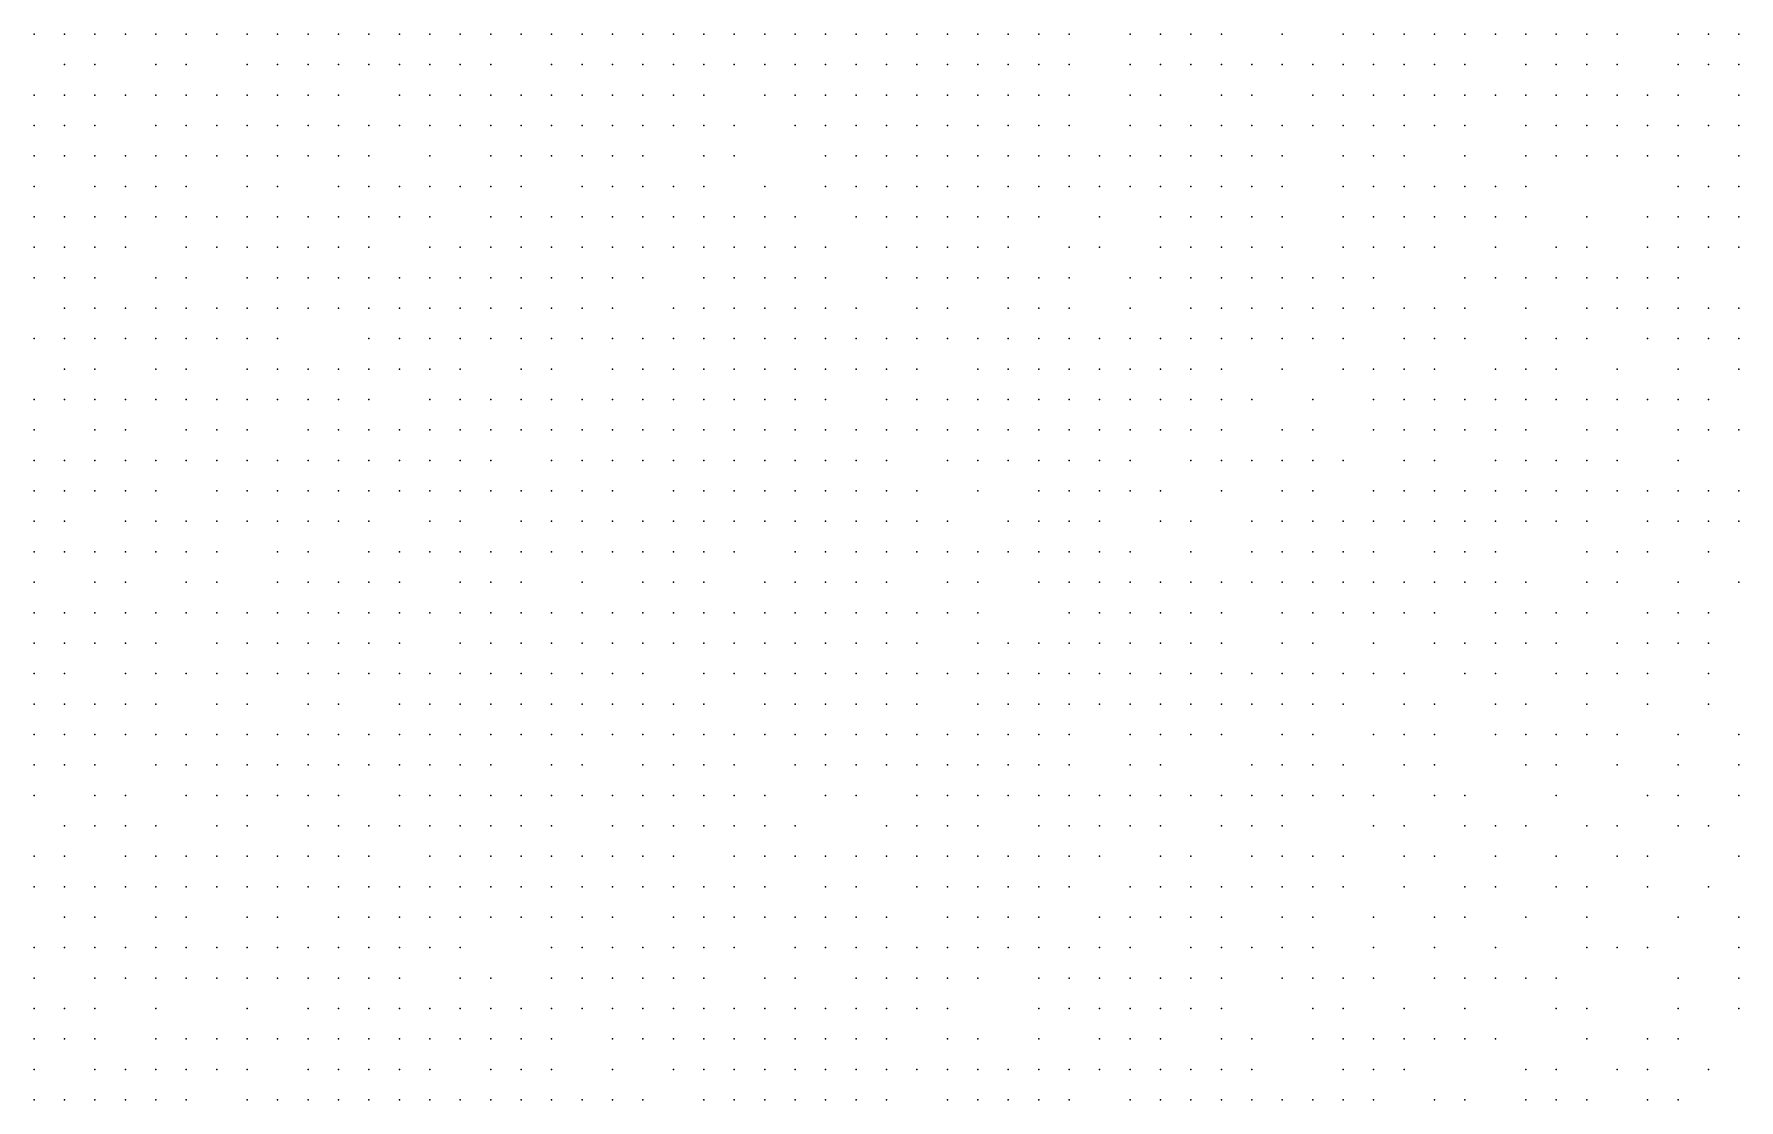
# Model space of a CAD drawing. Extents: x 429 to 793, y 817 to 1241.
# Drawn here: x 528.65 to 569.53, y 975.75 to 1001.3 of the extents above; entities that cross this region are included whole.
import ezdxf

# ---------------------------------------------------------------- set-up
doc = ezdxf.new("R2010")
doc.units = 0

msp = doc.modelspace()

# ---------------------------------------------------------------- linework, layer by layer
for p in [(528.65, 1001.3, 211.56), (529.38, 1001.3, 212.068), (530.11, 1001.3, 212.215), (530.84, 1001.3, 212.576), (531.57, 1001.3, 212.87), (532.3, 1001.3, 213.177), (533.03, 1001.3, 213.485), (533.76, 1001.3, 213.89), (534.49, 1001.3, 214.15), (535.22, 1001.3, 214.415), (535.95, 1001.3, 214.708), (536.68, 1001.3, 214.991), (537.41, 1001.3, 215.273), (538.14, 1001.3, 215.531), (538.87, 1001.3, 215.788), (539.6, 1001.3, 216.113), (540.33, 1001.3, 216.293), (541.06, 1001.3, 216.556), (541.79, 1001.3, 216.785), (542.52, 1001.3, 217.04), (543.25, 1001.3, 217.28), (543.98, 1001.3, 217.495), (544.71, 1001.3, 217.618), (545.44, 1001.3, 217.805), (546.17, 1001.3, 217.993), (546.9, 1001.3, 218.147), (547.63, 1001.3, 218.364), (548.36, 1001.3, 218.548), (549.09, 1001.3, 218.732), (549.82, 1001.3, 218.95), (550.55, 1001.3, 219.12), (551.28, 1001.3, 219.29), (552.01, 1001.3, 219.478), (552.74, 1001.3, 219.63), (553.47, 1001.3, 219.773), (554.93, 1001.3, 219.915), (555.66, 1001.3, 220.094), (556.39, 1001.3, 220.2), (557.12, 1001.3, 220.322), (558.58, 1001.3, 220.601), (560.04, 1001.3, 220.723), (560.77, 1001.3, 220.823), (561.5, 1001.3, 220.923), (562.23, 1001.3, 220.97), (562.96, 1001.3, 221.14), (563.69, 1001.3, 221.176), (564.42, 1001.3, 221.262), (565.15, 1001.3, 221.262), (565.88, 1001.3, 221.304), (566.61, 1001.3, 221.347), (568.07, 1001.3, 221.367), (568.8, 1001.3, 221.412), (569.53, 1001.3, 221.496), (529.38, 1000.57, 211.988), (530.11, 1000.57, 212.282), (531.57, 1000.57, 212.79), (532.3, 1000.57, 213.157), (533.76, 1000.57, 213.793), (534.49, 1000.57, 214.1), (535.22, 1000.57, 214.383), (535.95, 1000.57, 214.665), (536.68, 1000.57, 214.98), (537.41, 1000.57, 215.23), (538.14, 1000.57, 215.488), (538.87, 1000.57, 215.745), (539.6, 1000.57, 216.08), (541.06, 1000.57, 216.522), (541.79, 1000.57, 216.77), (542.52, 1000.57, 217.01), (543.25, 1000.57, 217.25), (543.98, 1000.57, 217.465), (544.71, 1000.57, 217.68), (545.44, 1000.57, 217.772), (546.17, 1000.57, 217.959), (546.9, 1000.57, 218.113), (547.63, 1000.57, 218.331), (548.36, 1000.57, 218.515), (549.09, 1000.57, 218.723), (549.82, 1000.57, 218.913), (550.55, 1000.57, 219.081), (551.28, 1000.57, 219.174), (552.01, 1000.57, 219.438), (552.74, 1000.57, 219.59), (553.47, 1000.57, 219.723), (554.93, 1000.57, 219.895), (555.66, 1000.57, 220.027), (556.39, 1000.57, 220.153), (557.12, 1000.57, 220.262), (557.85, 1000.57, 220.445), (558.58, 1000.57, 220.568), (559.31, 1000.57, 220.568), (560.04, 1000.57, 220.69), (560.77, 1000.57, 220.79), (561.5, 1000.57, 220.89), (562.23, 1000.57, 220.99), (562.96, 1000.57, 221.09), (564.42, 1000.57, 221.135), (565.15, 1000.57, 221.175), (565.88, 1000.57, 221.217), (566.61, 1000.57, 221.26), (568.07, 1000.57, 221.28), (568.8, 1000.57, 221.3), (569.53, 1000.57, 221.376), (528.65, 999.84, 211.38), (529.38, 999.84, 211.715), (530.11, 999.84, 212.202), (530.84, 999.84, 212.496), (531.57, 999.84, 212.71), (532.3, 999.84, 213.077), (533.03, 999.84, 213.365), (533.76, 999.84, 213.717), (534.49, 999.84, 214.037), (535.22, 999.84, 214.48), (535.95, 999.84, 214.73), (537.41, 999.84, 215.17), (538.14, 999.84, 215.473), (538.87, 999.84, 215.715), (539.6, 999.84, 215.957), (540.33, 999.84, 216.26), (541.06, 999.84, 216.5), (541.79, 999.84, 216.74), (542.52, 999.84, 217.009), (543.25, 999.84, 217.22), (543.98, 999.84, 217.435), (544.71, 999.84, 217.65), (546.17, 999.84, 217.926), (546.9, 999.84, 218.08), (547.63, 999.84, 218.298), (548.36, 999.84, 218.497), (549.09, 999.84, 218.687), (549.82, 999.84, 218.877), (550.55, 999.84, 219.044), (551.28, 999.84, 219.212), (552.01, 999.84, 219.398), (552.74, 999.84, 219.55), (553.47, 999.84, 219.682), (554.93, 999.84, 219.855), (555.66, 999.84, 219.969), (557.12, 999.84, 220.266), (557.85, 999.84, 220.324), (559.31, 999.84, 220.508), (560.04, 999.84, 220.63), (560.77, 999.84, 220.686), (561.5, 999.84, 220.802), (562.23, 999.84, 220.924), (562.96, 999.84, 221.007), (563.69, 999.84, 221.056), (564.42, 999.84, 221.027), (565.15, 999.84, 221.101), (565.88, 999.84, 221.181), (566.61, 999.84, 221.147), (567.34, 999.84, 221.231), (568.07, 999.84, 221.201), (569.53, 999.84, 221.202), (528.65, 999.11, 211.29), (529.38, 999.11, 211.625), (530.11, 999.11, 211.96), (531.57, 999.11, 212.63), (532.3, 999.11, 212.997), (533.03, 999.11, 213.333), (533.76, 999.11, 213.653), (534.49, 999.11, 213.973), (535.22, 999.11, 214.258), (535.95, 999.11, 214.67), (536.68, 999.11, 214.92), (537.41, 999.11, 215.11), (538.14, 999.11, 215.413), (538.87, 999.11, 215.655), (539.6, 999.11, 215.945), (540.33, 999.11, 216.21), (541.06, 999.11, 216.453), (541.79, 999.11, 216.588), (542.52, 999.11, 216.963), (543.25, 999.11, 217.173), (543.98, 999.11, 217.377), (544.71, 999.11, 217.627), (545.44, 999.11, 217.83), (546.9, 999.11, 218.202), (547.63, 999.11, 218.374), (548.36, 999.11, 218.46), (549.09, 999.11, 218.668), (549.82, 999.11, 218.84), (550.55, 999.11, 219.008), (551.28, 999.11, 219.175), (552.01, 999.11, 219.342), (552.74, 999.11, 219.51), (553.47, 999.11, 219.647), (554.93, 999.11, 219.785), (555.66, 999.11, 219.923), (556.39, 999.11, 220.107), (557.12, 999.11, 220.219), (557.85, 999.11, 220.332), (558.58, 999.11, 220.386), (559.31, 999.11, 220.448), (560.04, 999.11, 220.57), (560.77, 999.11, 220.626), (561.5, 999.11, 220.758), (562.23, 999.11, 220.841), (562.96, 999.11, 220.923), (564.42, 999.11, 220.943), (565.15, 999.11, 220.963), (565.88, 999.11, 220.988), (566.61, 999.11, 221.067), (567.34, 999.11, 221.033), (568.07, 999.11, 221.117), (568.8, 999.11, 221.088), (569.53, 999.11, 221.172), (528.65, 998.38, 211.187), (529.38, 998.38, 211.496), (530.11, 998.38, 211.908), (530.84, 998.38, 212.217), (531.57, 998.38, 212.832), (532.3, 998.38, 213.124), (533.03, 998.38, 213.326), (533.76, 998.38, 213.618), (534.49, 998.38, 213.91), (535.22, 998.38, 214.195), (535.95, 998.38, 214.48), (536.68, 998.38, 214.86), (538.14, 998.38, 215.353), (539.6, 998.38, 215.895), (540.33, 998.38, 216.16), (541.06, 998.38, 216.402), (541.79, 998.38, 216.645), (542.52, 998.38, 216.916), (543.25, 998.38, 217.127), (544.71, 998.38, 217.58), (545.44, 998.38, 217.767), (547.63, 998.38, 218.324), (548.36, 998.38, 218.496), (549.09, 998.38, 218.618), (549.82, 998.38, 218.79), (550.55, 998.38, 218.904), (551.28, 998.38, 219.182), (552.01, 998.38, 219.292), (552.74, 998.38, 219.457), (553.47, 998.38, 219.584), (554.2, 998.38, 219.717), (554.93, 998.38, 219.787), (555.66, 998.38, 219.923), (556.39, 998.38, 220.06), (557.12, 998.38, 220.173), (557.85, 998.38, 220.285), (558.58, 998.38, 220.397), (560.04, 998.38, 220.51), (560.77, 998.38, 220.592), (561.5, 998.38, 220.675), (562.96, 998.38, 220.84), (564.42, 998.38, 220.86), (565.15, 998.38, 220.88), (565.88, 998.38, 220.9), (566.61, 998.38, 220.954), (567.34, 998.38, 220.92), (568.07, 998.38, 221.004), (569.53, 998.38, 221.068), (528.65, 997.65, 211.083), (530.11, 997.65, 211.805), (530.84, 997.65, 212.097), (531.57, 997.65, 212.437), (532.3, 997.65, 213.034), (533.76, 997.65, 213.528), (534.49, 997.65, 213.82), (535.95, 997.65, 214.435), (536.68, 997.65, 214.698), (537.41, 997.65, 214.977), (538.14, 997.65, 215.46), (538.87, 997.65, 215.63), (539.6, 997.65, 215.87), (540.33, 997.65, 216.11), (541.79, 997.65, 216.595), (542.52, 997.65, 216.837), (543.25, 997.65, 217.08), (543.98, 997.65, 217.33), (544.71, 997.65, 217.505), (546.17, 997.65, 217.98), (547.63, 997.65, 218.17), (548.36, 997.65, 218.446), (549.09, 997.65, 218.568), (549.82, 997.65, 218.74), (550.55, 997.65, 218.854), (551.28, 997.65, 219.073), (552.01, 997.65, 219.238), (552.74, 997.65, 219.403), (553.47, 997.65, 219.531), (554.2, 997.65, 219.65), (554.93, 997.65, 219.72), (555.66, 997.65, 219.857), (556.39, 997.65, 219.993), (557.12, 997.65, 220.057), (557.85, 997.65, 220.187), (558.58, 997.65, 220.329), (560.04, 997.65, 220.437), (560.77, 997.65, 220.516), (561.5, 997.65, 220.522), (562.23, 997.65, 220.734), (562.96, 997.65, 220.74), (563.69, 997.65, 220.816), (564.42, 997.65, 220.792), (568.07, 997.65, 220.925), (568.8, 997.65, 220.93), (569.53, 997.65, 220.935), (528.65, 996.92, 210.98), (529.38, 996.92, 211.32), (530.11, 996.92, 211.66), (530.84, 996.92, 212), (531.57, 996.92, 212.34), (532.3, 996.92, 212.762), (533.03, 996.92, 213.236), (533.76, 996.92, 213.438), (534.49, 996.92, 213.73), (535.22, 996.92, 213.992), (535.95, 996.92, 214.345), (536.68, 996.92, 214.606), (537.41, 996.92, 214.903), (538.14, 996.92, 215.39), (539.6, 996.92, 215.8), (540.33, 996.92, 216.04), (541.06, 996.92, 216.265), (541.79, 996.92, 216.56), (542.52, 996.92, 216.785), (543.25, 996.92, 217.01), (543.98, 996.92, 217.227), (544.71, 996.92, 217.407), (545.44, 996.92, 217.717), (546.17, 996.92, 217.93), (546.9, 996.92, 218.12), (548.36, 996.92, 218.31), (549.09, 996.92, 218.5), (549.82, 996.92, 218.69), (550.55, 996.92, 218.939), (551.28, 996.92, 219.02), (552.01, 996.92, 219.185), (552.74, 996.92, 219.35), (554.2, 996.92, 219.658), (555.66, 996.92, 219.79), (556.39, 996.92, 219.927), (557.12, 996.92, 219.99), (557.85, 996.92, 220.148), (558.58, 996.92, 220.256), (560.04, 996.92, 220.363), (560.77, 996.92, 220.426), (561.5, 996.92, 220.488), (562.23, 996.92, 220.634), (562.96, 996.92, 220.64), (563.69, 996.92, 220.716), (564.42, 996.92, 220.692), (565.88, 996.92, 220.795), (567.34, 996.92, 220.8), (568.07, 996.92, 220.798), (568.8, 996.92, 220.772), (569.53, 996.92, 220.828), (528.65, 996.19, 210.863), (529.38, 996.19, 211.235), (530.11, 996.19, 211.603), (530.84, 996.19, 211.972), (532.3, 996.19, 212.665), (533.03, 996.19, 212.99), (533.76, 996.19, 213.315), (534.49, 996.19, 213.64), (535.22, 996.19, 214.097), (535.95, 996.19, 214.235), (536.68, 996.19, 214.533), (538.14, 996.19, 215.171), (538.87, 996.19, 215.56), (539.6, 996.19, 215.73), (540.33, 996.19, 215.97), (541.06, 996.19, 216.195), (541.79, 996.19, 216.49), (542.52, 996.19, 216.697), (543.25, 996.19, 216.94), (543.98, 996.19, 217.158), (544.71, 996.19, 217.344), (545.44, 996.19, 217.476), (546.17, 996.19, 217.867), (546.9, 996.19, 218.041), (547.63, 996.19, 218.215), (549.09, 996.19, 218.452), (549.82, 996.19, 218.627), (550.55, 996.19, 218.784), (551.28, 996.19, 219.027), (552.01, 996.19, 219.189), (553.47, 996.19, 219.478), (554.2, 996.19, 219.605), (555.66, 996.19, 219.733), (556.39, 996.19, 219.86), (557.12, 996.19, 219.967), (557.85, 996.19, 220.075), (558.58, 996.19, 220.182), (560.04, 996.19, 220.29), (560.77, 996.19, 220.352), (561.5, 996.19, 220.415), (562.23, 996.19, 220.534), (563.69, 996.19, 220.616), (565.15, 996.19, 220.67), (565.88, 996.19, 220.675), (567.34, 996.19, 220.68), (568.07, 996.19, 220.677), (568.8, 996.19, 220.675), (569.53, 996.19, 220.698), (528.65, 995.46, 211.089), (529.38, 995.46, 211.49), (530.11, 995.46, 211.858), (531.57, 995.46, 212.523), (532.3, 995.46, 212.82), (533.76, 995.46, 213.537), (534.49, 995.46, 213.82), (535.22, 995.46, 214), (535.95, 995.46, 214.277), (536.68, 995.46, 214.553), (537.41, 995.46, 214.83), (538.14, 995.46, 215.098), (538.87, 995.46, 215.365), (539.6, 995.46, 215.632), (540.33, 995.46, 215.9), (541.06, 995.46, 216.271), (541.79, 995.46, 216.385), (542.52, 995.46, 216.628), (543.25, 995.46, 216.87), (544.71, 995.46, 217.375), (545.44, 995.46, 217.608), (546.17, 995.46, 217.803), (546.9, 995.46, 217.978), (547.63, 995.46, 218.183), (549.09, 995.46, 218.373), (549.82, 995.46, 218.563), (550.55, 995.46, 218.866), (551.28, 995.46, 218.954), (552.01, 995.46, 219.115), (552.74, 995.46, 219.277), (553.47, 995.46, 219.349), (554.93, 995.46, 219.568), (555.66, 995.46, 219.658), (556.39, 995.46, 219.78), (557.12, 995.46, 219.888), (557.85, 995.46, 219.916), (558.58, 995.46, 220.041), (559.31, 995.46, 220.165), (560.04, 995.46, 220.193), (560.77, 995.46, 220.313), (562.96, 995.46, 220.54), (563.69, 995.46, 220.474), (564.42, 995.46, 220.545), (565.15, 995.46, 220.55), (565.88, 995.46, 220.555), (566.61, 995.46, 220.509), (567.34, 995.46, 220.56), (568.07, 995.46, 220.557), (529.38, 994.73, 211.315), (530.11, 994.73, 211.745), (530.84, 994.73, 212.113), (531.57, 994.73, 212.41), (532.3, 994.73, 212.768), (533.03, 994.73, 213.101), (533.76, 994.73, 213.433), (534.49, 994.73, 213.736), (535.22, 994.73, 214.038), (535.95, 994.73, 214.18), (536.68, 994.73, 214.457), (537.41, 994.73, 214.733), (538.14, 994.73, 214.977), (538.87, 994.73, 215.22), (539.6, 994.73, 215.56), (540.33, 994.73, 215.817), (541.06, 994.73, 216.188), (541.79, 994.73, 216.415), (542.52, 994.73, 216.643), (543.98, 994.73, 217.087), (544.71, 994.73, 217.305), (545.44, 994.73, 217.523), (546.17, 994.73, 217.74), (546.9, 994.73, 217.93), (547.63, 994.73, 218.12), (548.36, 994.73, 218.31), (549.82, 994.73, 218.5), (550.55, 994.73, 218.658), (552.01, 994.73, 219.042), (552.74, 994.73, 219.203), (553.47, 994.73, 219.276), (554.93, 994.73, 219.577), (556.39, 994.73, 219.7), (557.12, 994.73, 219.795), (557.85, 994.73, 219.89), (558.58, 994.73, 219.944), (559.31, 994.73, 220.097), (560.04, 994.73, 220.205), (560.77, 994.73, 220.216), (561.5, 994.73, 220.324), (562.23, 994.73, 220.375), (562.96, 994.73, 220.42), (564.42, 994.73, 220.428), (565.88, 994.73, 220.459), (566.61, 994.73, 220.393), (567.34, 994.73, 220.443), (568.07, 994.73, 220.395), (568.8, 994.73, 220.463), (569.53, 994.73, 220.414), (528.65, 994, 210.793), (529.38, 994, 211.243), (530.11, 994, 211.55), (530.84, 994, 212), (531.57, 994, 212.333), (532.3, 994, 212.665), (533.03, 994, 212.997), (533.76, 994, 213.33), (534.49, 994, 213.632), (536.68, 994, 214.36), (537.41, 994, 214.637), (538.14, 994, 214.88), (538.87, 994, 215.178), (539.6, 994, 215.456), (540.33, 994, 215.733), (541.06, 994, 215.976), (541.79, 994, 216.332), (542.52, 994, 216.559), (543.25, 994, 216.787), (543.98, 994, 216.983), (544.71, 994, 217.18), (545.44, 994, 217.46), (546.17, 994, 217.663), (546.9, 994, 217.848), (547.63, 994, 217.944), (548.36, 994, 218.129), (549.09, 994, 218.315), (549.82, 994, 218.593), (550.55, 994, 218.685), (551.28, 994, 218.815), (552.01, 994, 218.973), (552.74, 994, 219.13), (553.47, 994, 219.253), (554.2, 994, 219.375), (554.93, 994, 219.497), (555.66, 994, 219.485), (556.39, 994, 219.62), (557.12, 994, 219.715), (557.85, 994, 219.81), (558.58, 994, 219.972), (559.31, 994, 220), (560.04, 994, 220.108), (561.5, 994, 220.21), (562.23, 994, 220.255), (562.96, 994, 220.3), (564.42, 994, 220.307), (565.15, 994, 220.342), (565.88, 994, 220.276), (567.34, 994, 220.327), (568.07, 994, 220.278), (568.8, 994, 220.346), (569.53, 994, 220.315), (529.38, 993.27, 211.1), (530.11, 993.27, 211.518), (531.57, 993.27, 212.208), (532.3, 993.27, 212.384), (533.76, 993.27, 213.207), (534.49, 993.27, 213.523), (535.22, 993.27, 213.715), (535.95, 993.27, 214.238), (536.68, 993.27, 214.54), (537.41, 993.27, 214.7), (538.14, 993.27, 214.963), (538.87, 993.27, 215.095), (540.33, 993.27, 215.65), (541.06, 993.27, 215.892), (542.52, 993.27, 216.476), (543.25, 993.27, 216.703), (543.98, 993.27, 216.9), (544.71, 993.27, 217.142), (545.44, 993.27, 217.364), (546.17, 993.27, 217.587), (546.9, 993.27, 217.772), (547.63, 993.27, 217.957), (548.36, 993.27, 218.046), (549.09, 993.27, 218.231), (549.82, 993.27, 218.509), (551.28, 993.27, 218.778), (552.01, 993.27, 218.888), (552.74, 993.27, 219.04), (553.47, 993.27, 219.16), (554.2, 993.27, 219.214), (554.93, 993.27, 219.349), (555.66, 993.27, 219.527), (556.39, 993.27, 219.659), (557.12, 993.27, 219.697), (558.58, 993.27, 219.808), (560.04, 993.27, 219.964), (560.77, 993.27, 220.048), (561.5, 993.27, 220.09), (562.23, 993.27, 220.135), (563.69, 993.27, 220.138), (564.42, 993.27, 220.188), (565.15, 993.27, 220.195), (566.61, 993.27, 220.21), (568.07, 993.27, 220.205), (569.53, 993.27, 220.195), (528.65, 992.54, 210.65), (529.38, 992.54, 210.905), (530.11, 992.54, 211.388), (530.84, 992.54, 211.74), (531.57, 992.54, 212.078), (532.3, 992.54, 212.415), (533.03, 992.54, 212.891), (533.76, 992.54, 213.083), (534.49, 992.54, 213.399), (535.22, 992.54, 213.592), (535.95, 992.54, 214.116), (536.68, 992.54, 214.423), (538.14, 992.54, 214.86), (538.87, 992.54, 215.123), (539.6, 992.54, 215.387), (540.33, 992.54, 215.547), (541.06, 992.54, 215.867), (541.79, 992.54, 216.083), (542.52, 992.54, 216.378), (543.25, 992.54, 216.62), (543.98, 992.54, 216.842), (544.71, 992.54, 217.065), (545.44, 992.54, 217.287), (546.17, 992.54, 217.51), (546.9, 992.54, 217.695), (547.63, 992.54, 217.88), (549.09, 992.54, 218.148), (549.82, 992.54, 218.426), (550.55, 992.54, 218.602), (551.28, 992.54, 218.645), (552.01, 992.54, 218.798), (552.74, 992.54, 218.95), (553.47, 992.54, 219.07), (554.2, 992.54, 219.19), (554.93, 992.54, 219.256), (555.66, 992.54, 219.433), (556.39, 992.54, 219.565), (557.12, 992.54, 219.604), (557.85, 992.54, 219.736), (559.31, 992.54, 219.893), (560.77, 992.54, 219.928), (561.5, 992.54, 220.012), (562.23, 992.54, 219.976), (562.96, 992.54, 220.06), (563.69, 992.54, 220.018), (564.42, 992.54, 220.096), (565.15, 992.54, 220.054), (565.88, 992.54, 220.081), (566.61, 992.54, 220.083), (567.34, 992.54, 220.134), (568.07, 992.54, 220.083), (568.8, 992.54, 220.102), (528.65, 991.81, 210.445), (530.11, 991.81, 211.258), (530.84, 991.81, 211.61), (532.3, 991.81, 212.285), (533.03, 991.81, 212.768), (533.76, 991.81, 212.96), (535.22, 991.81, 213.692), (535.95, 991.81, 213.999), (536.68, 991.81, 214.307), (537.41, 991.81, 214.594), (538.14, 991.81, 214.882), (538.87, 991.81, 215.02), (539.6, 991.81, 215.283), (540.33, 991.81, 215.443), (541.06, 991.81, 215.763), (541.79, 991.81, 215.98), (542.52, 991.81, 216.276), (543.25, 991.81, 216.523), (543.98, 991.81, 216.86), (544.71, 991.81, 217.077), (545.44, 991.81, 217.293), (546.17, 991.81, 217.413), (546.9, 991.81, 217.619), (547.63, 991.81, 217.729), (548.36, 991.81, 218.065), (549.09, 991.81, 218.25), (549.82, 991.81, 218.31), (550.55, 991.81, 218.473), (551.28, 991.81, 218.555), (552.01, 991.81, 218.708), (552.74, 991.81, 218.86), (553.47, 991.81, 218.98), (554.2, 991.81, 219.1), (554.93, 991.81, 219.22), (555.66, 991.81, 219.34), (556.39, 991.81, 219.472), (557.12, 991.81, 219.425), (558.58, 991.81, 219.702), (559.31, 991.81, 219.787), (560.77, 991.81, 219.822), (561.5, 991.81, 219.892), (562.23, 991.81, 219.856), (562.96, 991.81, 219.94), (563.69, 991.81, 219.898), (564.42, 991.81, 219.976), (565.88, 991.81, 219.954), (566.61, 991.81, 219.957), (568.07, 991.81, 220.058), (568.8, 991.81, 219.982), (569.53, 991.81, 220.026), (528.65, 991.08, 210.253), (529.38, 991.08, 210.69), (530.11, 991.08, 211.078), (530.84, 991.08, 211.467), (531.57, 991.08, 211.768), (532.3, 991.08, 212.213), (533.03, 991.08, 212.515), (533.76, 991.08, 212.82), (534.49, 991.08, 213.126), (535.22, 991.08, 213.575), (535.95, 991.08, 213.891), (536.68, 991.08, 214.19), (537.41, 991.08, 214.478), (538.14, 991.08, 214.765), (538.87, 991.08, 215.053), (539.6, 991.08, 215.34), (541.06, 991.08, 215.66), (541.79, 991.08, 215.932), (542.52, 991.08, 216.179), (543.25, 991.08, 216.427), (543.98, 991.08, 216.649), (544.71, 991.08, 216.98), (545.44, 991.08, 217.197), (546.17, 991.08, 217.317), (546.9, 991.08, 217.523), (547.63, 991.08, 217.632), (548.36, 991.08, 217.967), (549.09, 991.08, 218.147), (550.55, 991.08, 218.37), (551.28, 991.08, 218.533), (552.01, 991.08, 218.593), (552.74, 991.08, 218.757), (553.47, 991.08, 218.915), (554.2, 991.08, 218.969), (554.93, 991.08, 219.114), (556.39, 991.08, 219.332), (557.12, 991.08, 219.451), (557.85, 991.08, 219.51), (558.58, 991.08, 219.595), (559.31, 991.08, 219.68), (560.04, 991.08, 219.715), (561.5, 991.08, 219.75), (562.23, 991.08, 219.785), (563.69, 991.08, 219.823), (564.42, 991.08, 219.801), (565.15, 991.08, 219.825), (565.88, 991.08, 219.827), (566.61, 991.08, 219.83), (568.07, 991.08, 219.83), (528.65, 990.35, 210.1), (529.38, 990.35, 210.613), (530.11, 990.35, 210.935), (530.84, 990.35, 211.323), (531.57, 990.35, 211.625), (533.03, 990.35, 212.34), (533.76, 990.35, 212.68), (534.49, 990.35, 213.133), (535.22, 990.35, 213.292), (535.95, 990.35, 213.757), (536.68, 990.35, 214.057), (537.41, 990.35, 214.233), (538.14, 990.35, 214.543), (538.87, 990.35, 214.922), (539.6, 990.35, 215.217), (540.33, 990.35, 215.47), (541.06, 990.35, 215.713), (541.79, 990.35, 215.835), (542.52, 990.35, 216.087), (543.98, 990.35, 216.552), (544.71, 990.35, 216.775), (545.44, 990.35, 217.1), (546.17, 990.35, 217.22), (546.9, 990.35, 217.426), (547.63, 990.35, 217.683), (548.36, 990.35, 217.863), (549.09, 990.35, 218.043), (549.82, 990.35, 218.196), (551.28, 990.35, 218.43), (552.74, 990.35, 218.653), (553.47, 990.35, 218.811), (554.2, 990.35, 218.888), (554.93, 990.35, 219.024), (555.66, 990.35, 219.227), (557.12, 990.35, 219.324), (558.58, 990.35, 219.435), (559.31, 990.35, 219.553), (560.77, 990.35, 219.635), (561.5, 990.35, 219.612), (562.23, 990.35, 219.658), (562.96, 990.35, 219.69), (563.69, 990.35, 219.752), (564.42, 990.35, 219.684), (565.15, 990.35, 219.733), (565.88, 990.35, 219.781), (566.61, 990.35, 219.713), (567.34, 990.35, 219.783), (568.07, 990.35, 219.737), (568.8, 990.35, 219.83), (569.53, 990.35, 219.83), (528.65, 989.62, 209.96), (529.38, 989.62, 210.46), (530.84, 989.62, 211.18), (531.57, 989.62, 211.52), (532.3, 989.62, 211.86), (533.03, 989.62, 212.2), (533.76, 989.62, 212.54), (534.49, 989.62, 212.992), (535.22, 989.62, 213.305), (535.95, 989.62, 213.624), (536.68, 989.62, 213.923), (538.14, 989.62, 214.503), (538.87, 989.62, 214.798), (540.33, 989.62, 215.472), (541.06, 989.62, 215.6), (541.79, 989.62, 215.843), (542.52, 989.62, 215.973), (543.25, 989.62, 216.217), (543.98, 989.62, 216.411), (544.71, 989.62, 216.718), (545.44, 989.62, 216.913), (546.17, 989.62, 217.103), (546.9, 989.62, 217.4), (547.63, 989.62, 217.58), (548.36, 989.62, 217.76), (549.09, 989.62, 217.94), (549.82, 989.62, 218.092), (550.55, 989.62, 218.245), (552.01, 989.62, 218.49), (552.74, 989.62, 218.55), (553.47, 989.62, 218.708), (554.2, 989.62, 218.775), (555.66, 989.62, 219.113), (556.39, 989.62, 219.188), (557.85, 989.62, 219.316), (558.58, 989.62, 219.308), (559.31, 989.62, 219.427), (560.04, 989.62, 219.404), (560.77, 989.62, 219.508), (561.5, 989.62, 219.495), (562.23, 989.62, 219.527), (562.96, 989.62, 219.56), (563.69, 989.62, 219.573), (564.42, 989.62, 219.585), (565.15, 989.62, 219.616), (565.88, 989.62, 219.665), (567.34, 989.62, 219.667), (568.07, 989.62, 219.62), (568.8, 989.62, 219.69), (569.53, 989.62, 219.719), (528.65, 988.89, 209.79), (529.38, 988.89, 210.4), (530.11, 988.89, 210.65), (530.84, 988.89, 211.01), (531.57, 988.89, 211.363), (532.3, 988.89, 211.873), (533.03, 988.89, 212.207), (534.49, 988.89, 212.852), (535.22, 988.89, 213.165), (536.68, 988.89, 213.79), (537.41, 988.89, 214.1), (538.14, 988.89, 214.38), (538.87, 988.89, 214.675), (539.6, 988.89, 215.093), (540.33, 988.89, 215.348), (541.06, 988.89, 215.603), (541.79, 988.89, 215.73), (542.52, 988.89, 215.86), (543.25, 988.89, 216.103), (543.98, 988.89, 216.298), (544.71, 988.89, 216.605), (545.44, 988.89, 216.767), (546.9, 988.89, 217.278), (547.63, 988.89, 217.553), (548.36, 988.89, 217.623), (549.09, 988.89, 217.817), (549.82, 988.89, 217.889), (550.55, 988.89, 218.085), (551.28, 988.89, 218.158), (552.01, 988.89, 218.275), (552.74, 988.89, 218.43), (553.47, 988.89, 218.705), (554.2, 988.89, 218.721), (554.93, 988.89, 218.887), (556.39, 988.89, 219.075), (557.85, 988.89, 219.15), (558.58, 988.89, 219.225), (559.31, 988.89, 219.3), (560.04, 988.89, 219.333), (560.77, 988.89, 219.365), (562.23, 988.89, 219.397), (562.96, 988.89, 219.43), (563.69, 988.89, 219.442), (565.88, 988.89, 219.548), (566.61, 988.89, 219.597), (567.34, 988.89, 219.55), (568.8, 988.89, 219.608), (528.65, 988.16, 209.62), (530.11, 988.16, 210.48), (530.84, 988.16, 210.84), (532.3, 988.16, 211.72), (533.03, 988.16, 212.053), (534.49, 988.16, 212.575), (535.22, 988.16, 213.106), (535.95, 988.16, 213.326), (536.68, 988.16, 213.643), (537.41, 988.16, 213.938), (538.87, 988.16, 214.675), (539.6, 988.16, 214.97), (540.33, 988.16, 215.225), (541.79, 988.16, 215.735), (543.25, 988.16, 215.99), (543.98, 988.16, 216.21), (544.71, 988.16, 216.43), (546.17, 988.16, 216.987), (546.9, 988.16, 217.162), (547.63, 988.16, 217.43), (548.36, 988.16, 217.5), (549.09, 988.16, 217.693), (550.55, 988.16, 218), (551.28, 988.16, 218.155), (552.74, 988.16, 218.31), (553.47, 988.16, 218.582), (554.2, 988.16, 218.598), (554.93, 988.16, 218.737), (555.66, 988.16, 218.877), (556.39, 988.16, 218.887), (557.12, 988.16, 219.021), (557.85, 988.16, 219.032), (558.58, 988.16, 219.098), (559.31, 988.16, 219.163), (560.04, 988.16, 219.248), (560.77, 988.16, 219.196), (561.5, 988.16, 219.274), (562.23, 988.16, 219.352), (562.96, 988.16, 219.3), (563.69, 988.16, 219.388), (564.42, 988.16, 219.455), (565.88, 988.16, 219.467), (566.61, 988.16, 219.48), (568.07, 988.16, 219.515), (569.53, 988.16, 219.533), (528.65, 987.43, 209.59), (529.38, 987.43, 209.95), (530.11, 987.43, 210.31), (530.84, 987.43, 210.67), (531.57, 987.43, 211.023), (532.3, 987.43, 211.375), (533.03, 987.43, 211.9), (533.76, 987.43, 212.233), (534.49, 987.43, 212.422), (535.22, 987.43, 212.862), (535.95, 987.43, 213.179), (536.68, 987.43, 213.497), (537.41, 987.43, 213.792), (538.14, 987.43, 214.234), (538.87, 987.43, 214.529), (539.6, 987.43, 214.823), (540.33, 987.43, 214.969), (541.06, 987.43, 215.261), (541.79, 987.43, 215.59), (542.52, 987.43, 215.85), (543.25, 987.43, 216.082), (543.98, 987.43, 216.314), (544.71, 987.43, 216.406), (545.44, 987.43, 216.65), (546.17, 987.43, 216.87), (546.9, 987.43, 217.045), (547.63, 987.43, 217.22), (548.36, 987.43, 217.395), (549.09, 987.43, 217.57), (549.82, 987.43, 217.766), (550.55, 987.43, 217.88), (551.28, 987.43, 218.035), (553.47, 987.43, 218.42), (554.2, 987.43, 218.53), (554.93, 987.43, 218.614), (555.66, 987.43, 218.753), (556.39, 987.43, 218.764), (557.12, 987.43, 218.898), (558.58, 987.43, 218.962), (559.31, 987.43, 219.027), (560.04, 987.43, 219.064), (560.77, 987.43, 219.102), (561.5, 987.43, 219.144), (562.23, 987.43, 219.222), (563.69, 987.43, 219.258), (564.42, 987.43, 219.216), (565.15, 987.43, 219.304), (565.88, 987.43, 219.341), (567.34, 987.43, 219.401), (568.07, 987.43, 219.4), (568.8, 987.43, 219.45), (528.65, 986.7, 209.408), (529.38, 986.7, 209.68), (530.11, 986.7, 210.085), (530.84, 986.7, 210.49), (531.57, 986.7, 211.09), (533.03, 986.7, 211.727), (533.76, 986.7, 212.08), (534.49, 986.7, 212.555), (535.22, 986.7, 212.715), (535.95, 986.7, 213.033), (536.68, 986.7, 213.35), (537.41, 986.7, 213.645), (538.87, 986.7, 214.382), (539.6, 986.7, 214.677), (540.33, 986.7, 214.822), (541.06, 986.7, 215.19), (541.79, 986.7, 215.45), (542.52, 986.7, 215.71), (543.25, 986.7, 215.93), (543.98, 986.7, 216.174), (544.71, 986.7, 216.266), (545.44, 986.7, 216.498), (546.17, 986.7, 216.73), (546.9, 986.7, 217.038), (547.63, 986.7, 217.122), (548.36, 986.7, 217.255), (549.09, 986.7, 217.43), (549.82, 986.7, 217.612), (551.28, 986.7, 217.833), (552.01, 986.7, 218.19), (552.74, 986.7, 218.223), (553.47, 986.7, 218.3), (554.2, 986.7, 218.41), (554.93, 986.7, 218.52), (555.66, 986.7, 218.63), (556.39, 986.7, 218.695), (557.12, 986.7, 218.76), (558.58, 986.7, 218.825), (559.31, 986.7, 218.89), (560.77, 986.7, 218.965), (562.23, 986.7, 219.092), (562.96, 986.7, 219.17), (563.69, 986.7, 219.128), (564.42, 986.7, 219.202), (565.15, 986.7, 219.224), (566.61, 986.7, 219.247), (567.34, 986.7, 219.284), (568.07, 986.7, 219.322), (568.8, 986.7, 219.36), (528.65, 985.97, 209.222), (529.38, 985.97, 209.587), (530.84, 985.97, 210.31), (531.57, 985.97, 210.91), (532.3, 985.97, 211.3), (533.03, 985.97, 211.551), (533.76, 985.97, 211.913), (534.49, 985.97, 212.392), (535.22, 985.97, 212.711), (535.95, 985.97, 213.031), (536.68, 985.97, 213.187), (537.41, 985.97, 213.521), (538.14, 985.97, 213.94), (538.87, 985.97, 214.235), (539.6, 985.97, 214.53), (540.33, 985.97, 214.79), (541.06, 985.97, 215.05), (541.79, 985.97, 215.31), (542.52, 985.97, 215.57), (543.25, 985.97, 215.79), (544.71, 985.97, 216.15), (545.44, 985.97, 216.358), (546.17, 985.97, 216.674), (546.9, 985.97, 216.898), (547.63, 985.97, 216.94), (548.36, 985.97, 217.115), (549.09, 985.97, 217.29), (549.82, 985.97, 217.448), (550.55, 985.97, 217.654), (551.28, 985.97, 217.875), (552.01, 985.97, 218.053), (552.74, 985.97, 218.087), (553.47, 985.97, 218.257), (554.2, 985.97, 218.29), (554.93, 985.97, 218.382), (555.66, 985.97, 218.487), (556.39, 985.97, 218.602), (557.12, 985.97, 218.574), (557.85, 985.97, 218.679), (558.58, 985.97, 218.785), (559.31, 985.97, 218.757), (560.04, 985.97, 218.867), (560.77, 985.97, 218.843), (561.5, 985.97, 219.003), (562.96, 985.97, 219.04), (563.69, 985.97, 219.062), (565.15, 985.97, 219.107), (565.88, 985.97, 219.071), (566.61, 985.97, 219.13), (567.34, 985.97, 219.168), (568.8, 985.97, 219.242), (528.65, 985.24, 209.035), (529.38, 985.24, 209.4), (530.11, 985.24, 209.765), (530.84, 985.24, 210.52), (531.57, 985.24, 210.493), (533.03, 985.24, 211.384), (533.76, 985.24, 211.747), (535.22, 985.24, 212.548), (535.95, 985.24, 212.867), (537.41, 985.24, 213.528), (538.14, 985.24, 213.862), (538.87, 985.24, 214.072), (539.6, 985.24, 214.367), (540.33, 985.24, 214.638), (541.06, 985.24, 214.746), (541.79, 985.24, 215.295), (542.52, 985.24, 215.403), (543.25, 985.24, 215.679), (543.98, 985.24, 216.01), (544.71, 985.24, 216.23), (546.17, 985.24, 216.45), (546.9, 985.24, 216.7), (547.63, 985.24, 216.8), (548.36, 985.24, 216.975), (549.09, 985.24, 217.15), (549.82, 985.24, 217.307), (551.28, 985.24, 217.738), (552.01, 985.24, 217.917), (552.74, 985.24, 217.95), (553.47, 985.24, 218.12), (554.2, 985.24, 218.133), (554.93, 985.24, 218.238), (555.66, 985.24, 218.343), (556.39, 985.24, 218.416), (557.12, 985.24, 218.488), (557.85, 985.24, 218.546), (558.58, 985.24, 218.651), (559.31, 985.24, 218.623), (560.04, 985.24, 218.733), (561.5, 985.24, 218.871), (562.23, 985.24, 218.913), (563.69, 985.24, 218.953), (564.42, 985.24, 219.011), (565.88, 985.24, 219.027), (567.34, 985.24, 219.119), (568.8, 985.24, 219.148), (528.65, 984.51, 208.793), (529.38, 984.51, 209.11), (530.11, 984.51, 209.62), (530.84, 984.51, 210.308), (531.57, 984.51, 210.673), (532.3, 984.51, 210.855), (533.03, 984.51, 211.217), (533.76, 984.51, 211.761), (534.49, 984.51, 211.9), (535.22, 984.51, 212.22), (535.95, 984.51, 212.704), (536.68, 984.51, 212.86), (537.41, 984.51, 213.194), (538.14, 984.51, 213.613), (538.87, 984.51, 213.908), (539.6, 984.51, 214.203), (540.33, 984.51, 214.461), (541.06, 984.51, 214.854), (541.79, 984.51, 215.129), (542.52, 984.51, 215.237), (543.25, 984.51, 215.513), (543.98, 984.51, 215.622), (544.71, 984.51, 216.067), (545.44, 984.51, 216.297), (546.17, 984.51, 216.5), (546.9, 984.51, 216.55), (547.63, 984.51, 216.75), (548.36, 984.51, 216.95), (549.09, 984.51, 217), (549.82, 984.51, 217.216), (550.55, 984.51, 217.465), (551.28, 984.51, 217.622), (552.01, 984.51, 217.78), (552.74, 984.51, 217.885), (553.47, 984.51, 217.99), (554.93, 984.51, 218.095), (555.66, 984.51, 218.2), (556.39, 984.51, 218.272), (557.12, 984.51, 218.345), (558.58, 984.51, 218.518), (559.31, 984.51, 218.6), (560.77, 984.51, 218.702), (561.5, 984.51, 218.744), (562.23, 984.51, 218.787), (563.69, 984.51, 218.827), (564.42, 984.51, 218.908), (565.15, 984.51, 218.967), (565.88, 984.51, 218.923), (566.61, 984.51, 219.015), (568.07, 984.51, 219.096), (569.53, 984.51, 219.21), (528.65, 983.78, 208.6), (529.38, 983.78, 209.018), (530.11, 983.78, 209.763), (531.57, 983.78, 210.486), (532.3, 983.78, 210.664), (533.03, 983.78, 211.029), (533.76, 983.78, 211.575), (534.49, 983.78, 211.943), (535.22, 983.78, 212.124), (535.95, 983.78, 212.355), (536.68, 983.78, 212.68), (537.41, 983.78, 213.297), (538.14, 983.78, 213.45), (538.87, 983.78, 213.745), (539.6, 983.78, 214.04), (541.06, 983.78, 214.555), (541.79, 983.78, 214.962), (543.25, 983.78, 215.346), (543.98, 983.78, 215.683), (544.71, 983.78, 215.913), (545.44, 983.78, 216.143), (546.9, 983.78, 216.321), (547.63, 983.78, 216.6), (548.36, 983.78, 216.8), (549.09, 983.78, 216.85), (549.82, 983.78, 217.066), (550.55, 983.78, 217.348), (551.28, 983.78, 217.472), (552.01, 983.78, 217.627), (552.74, 983.78, 217.774), (553.47, 983.78, 217.768), (554.93, 983.78, 218.056), (555.66, 983.78, 218.05), (557.85, 983.78, 218.418), (558.58, 983.78, 218.49), (559.31, 983.78, 218.45), (560.04, 983.78, 218.533), (561.5, 983.78, 218.617), (562.23, 983.78, 218.66), (564.42, 983.78, 218.74), (565.15, 983.78, 218.864), (566.61, 983.78, 218.912), (568.07, 983.78, 219.015), (569.53, 983.78, 219.14), (528.65, 983.05, 208.737), (530.11, 983.05, 209.58), (530.84, 983.05, 209.94), (532.3, 983.05, 210.483), (533.03, 983.05, 210.842), (533.76, 983.05, 211.388), (534.49, 983.05, 211.756), (535.22, 983.05, 211.85), (535.95, 983.05, 212.175), (537.41, 983.05, 213.12), (538.14, 983.05, 213.427), (538.87, 983.05, 213.557), (539.6, 983.05, 213.863), (540.33, 983.05, 214.175), (541.06, 983.05, 214.311), (541.79, 983.05, 214.638), (542.52, 983.05, 215.07), (543.25, 983.05, 215.3), (543.98, 983.05, 215.53), (544.71, 983.05, 215.76), (545.44, 983.05, 215.99), (546.17, 983.05, 216.168), (547.63, 983.05, 216.345), (548.36, 983.05, 216.65), (549.82, 983.05, 216.916), (550.55, 983.05, 217.163), (551.28, 983.05, 217.318), (552.01, 983.05, 217.473), (552.74, 983.05, 217.581), (553.47, 983.05, 217.688), (554.2, 983.05, 217.762), (554.93, 983.05, 217.906), (555.66, 983.05, 218.048), (556.39, 983.05, 218.046), (557.12, 983.05, 218.194), (557.85, 983.05, 218.273), (558.58, 983.05, 218.36), (559.31, 983.05, 218.408), (560.04, 983.05, 218.41), (560.77, 983.05, 218.493), (562.23, 983.05, 218.537), (562.96, 983.05, 218.643), (565.15, 983.05, 218.664), (567.34, 983.05, 218.909), (568.07, 983.05, 218.945), (569.53, 983.05, 219.07), (529.38, 982.32, 208.962), (530.11, 982.32, 209.383), (530.84, 982.32, 209.789), (531.57, 982.32, 210.3), (533.03, 982.32, 211.02), (533.76, 982.32, 211.345), (535.22, 982.32, 211.67), (535.95, 982.32, 211.995), (536.68, 982.32, 212.5), (537.41, 982.32, 212.798), (538.14, 982.32, 213.25), (538.87, 982.32, 213.38), (539.6, 982.32, 213.687), (540.33, 982.32, 214.134), (541.06, 982.32, 214.446), (542.52, 982.32, 214.9), (543.25, 982.32, 215.13), (543.98, 982.32, 215.234), (544.71, 982.32, 215.568), (545.44, 982.32, 215.82), (546.17, 982.32, 216.064), (546.9, 982.32, 216.138), (549.09, 982.32, 216.7), (549.82, 982.32, 216.855), (550.55, 982.32, 217.01), (551.28, 982.32, 217.165), (552.74, 982.32, 217.428), (553.47, 982.32, 217.535), (554.2, 982.32, 217.643), (554.93, 982.32, 217.756), (555.66, 982.32, 217.898), (557.12, 982.32, 218.055), (557.85, 982.32, 218.143), (558.58, 982.32, 218.23), (560.77, 982.32, 218.37), (561.5, 982.32, 218.453), (562.96, 982.32, 218.519), (563.69, 982.32, 218.502), (564.42, 982.32, 218.608), (565.88, 982.32, 218.727), (566.61, 982.32, 218.819), (568.07, 982.32, 218.927), (568.8, 982.32, 218.945), (528.65, 981.59, 208.54), (529.38, 981.59, 208.765), (530.84, 981.59, 209.593), (531.57, 981.59, 209.802), (532.3, 981.59, 210.464), (533.03, 981.59, 210.827), (533.76, 981.59, 211.166), (534.49, 981.59, 211.312), (535.22, 981.59, 211.648), (535.95, 981.59, 211.984), (536.68, 981.59, 212.482), (538.14, 981.59, 212.915), (538.87, 981.59, 213.212), (539.6, 981.59, 213.51), (540.33, 981.59, 213.822), (541.06, 981.59, 214.035), (541.79, 981.59, 214.467), (542.52, 981.59, 214.73), (543.25, 981.59, 214.96), (543.98, 981.59, 215.316), (545.44, 981.59, 215.65), (546.17, 981.59, 215.894), (546.9, 981.59, 216.01), (547.63, 981.59, 216.212), (548.36, 981.59, 216.355), (549.09, 981.59, 216.54), (549.82, 981.59, 216.695), (550.55, 981.59, 216.77), (551.28, 981.59, 216.965), (552.01, 981.59, 217.16), (552.74, 981.59, 217.342), (553.47, 981.59, 217.364), (554.2, 981.59, 217.483), (555.66, 981.59, 217.738), (556.39, 981.59, 217.863), (557.85, 981.59, 218.013), (558.58, 981.59, 218.1), (559.31, 981.59, 218.148), (560.04, 981.59, 218.195), (561.5, 981.59, 218.33), (562.23, 981.59, 218.29), (563.69, 981.59, 218.508), (565.15, 981.59, 218.571), (566.61, 981.59, 218.726), (567.34, 981.59, 218.818), (569.53, 981.59, 218.963), (528.65, 980.86, 208.24), (529.38, 980.86, 208.615), (530.11, 980.86, 208.99), (530.84, 980.86, 209.396), (531.57, 980.86, 209.908), (532.3, 980.86, 210.271), (533.03, 980.86, 210.633), (533.76, 980.86, 210.961), (534.49, 980.86, 211.288), (535.22, 980.86, 211.458), (535.95, 980.86, 211.794), (536.68, 980.86, 212.292), (537.41, 980.86, 212.644), (538.14, 980.86, 212.806), (538.87, 980.86, 213.024), (539.6, 980.86, 213.61), (540.33, 980.86, 213.893), (541.06, 980.86, 213.993), (541.79, 980.86, 214.298), (542.52, 980.86, 214.56), (543.25, 980.86, 214.79), (543.98, 980.86, 215.02), (544.71, 980.86, 215.398), (545.44, 980.86, 215.48), (546.17, 980.86, 215.724), (547.63, 980.86, 216.195), (548.36, 980.86, 216.38), (549.82, 980.86, 216.535), (550.55, 980.86, 216.69), (551.28, 980.86, 216.805), (552.01, 980.86, 217), (552.74, 980.86, 217.182), (553.47, 980.86, 217.386), (554.93, 980.86, 217.59), (555.66, 980.86, 217.695), (556.39, 980.86, 217.726), (557.12, 980.86, 217.851), (557.85, 980.86, 217.839), (558.58, 980.86, 217.963), (559.31, 980.86, 218.083), (560.04, 980.86, 218.067), (561.5, 980.86, 218.111), (562.96, 980.86, 218.352), (563.69, 980.86, 218.415), (565.15, 980.86, 218.461), (565.88, 980.86, 218.54), (567.34, 980.86, 218.725), (568.8, 980.86, 218.91), (529.38, 980.13, 208.455), (530.11, 980.13, 208.783), (531.57, 980.13, 209.715), (532.3, 980.13, 210.077), (533.76, 980.13, 210.768), (534.49, 980.13, 211.095), (535.95, 980.13, 211.94), (536.68, 980.13, 212.102), (537.41, 980.13, 212.454), (538.14, 980.13, 212.538), (538.87, 980.13, 212.841), (539.6, 980.13, 213.143), (540.33, 980.13, 213.71), (541.06, 980.13, 213.81), (541.79, 980.13, 214.093), (542.52, 980.13, 214.377), (543.98, 980.13, 214.892), (544.71, 980.13, 215.068), (545.44, 980.13, 215.3), (546.17, 980.13, 215.524), (546.9, 980.13, 215.85), (547.63, 980.13, 216.035), (548.36, 980.13, 216.22), (549.09, 980.13, 216.375), (550.55, 980.13, 216.53), (551.28, 980.13, 216.685), (552.01, 980.13, 216.84), (552.74, 980.13, 217.022), (554.2, 980.13, 217.323), (554.93, 980.13, 217.43), (555.66, 980.13, 217.535), (556.39, 980.13, 217.64), (557.12, 980.13, 217.714), (558.58, 980.13, 217.827), (559.31, 980.13, 217.947), (560.77, 980.13, 218.05), (562.23, 980.13, 218.173), (562.96, 980.13, 218.268), (564.42, 980.13, 218.387), (565.88, 980.13, 218.467), (568.07, 980.13, 218.757), (569.53, 980.13, 219.066), (528.65, 979.4, 207.92), (529.38, 979.4, 208.197), (530.11, 979.4, 208.577), (530.84, 979.4, 209.148), (531.57, 979.4, 209.326), (532.3, 979.4, 209.865), (533.03, 979.4, 210.237), (533.76, 979.4, 210.621), (534.49, 979.4, 210.801), (535.22, 979.4, 211.423), (535.95, 979.4, 211.75), (536.68, 979.4, 212.053), (537.41, 979.4, 212.355), (538.14, 979.4, 212.658), (538.87, 979.4, 212.96), (541.06, 979.4, 213.668), (541.79, 979.4, 213.91), (542.52, 979.4, 214.193), (543.25, 979.4, 214.598), (543.98, 979.4, 214.655), (544.71, 979.4, 214.887), (545.44, 979.4, 215.12), (546.9, 979.4, 215.568), (547.63, 979.4, 215.829), (548.36, 979.4, 216.047), (549.09, 979.4, 216.101), (549.82, 979.4, 216.329), (550.55, 979.4, 216.384), (551.28, 979.4, 216.513), (552.01, 979.4, 216.673), (552.74, 979.4, 216.833), (553.47, 979.4, 217.055), (554.2, 979.4, 217.163), (554.93, 979.4, 217.27), (556.39, 979.4, 217.48), (557.12, 979.4, 217.585), (557.85, 979.4, 217.702), (558.58, 979.4, 217.69), (559.31, 979.4, 217.81), (560.77, 979.4, 217.994), (562.23, 979.4, 218.057), (563.69, 979.4, 218.308), (565.88, 979.4, 218.511), (566.61, 979.4, 218.556), (567.34, 979.4, 218.674), (569.53, 979.4, 219.099), (528.65, 978.67, 207.61), (530.11, 978.67, 208.37), (530.84, 978.67, 208.942), (531.57, 978.67, 209.307), (532.3, 978.67, 209.662), (533.03, 978.67, 210.033), (533.76, 978.67, 210.417), (534.49, 978.67, 210.688), (535.22, 978.67, 211.219), (535.95, 978.67, 211.547), (536.68, 978.67, 211.905), (537.41, 978.67, 212.257), (538.87, 978.67, 212.763), (539.6, 978.67, 213.091), (541.06, 978.67, 213.485), (541.79, 978.67, 213.747), (542.52, 978.67, 214.01), (543.25, 978.67, 214.242), (543.98, 978.67, 214.475), (544.71, 978.67, 214.708), (546.17, 978.67, 215.31), (546.9, 978.67, 215.5), (548.36, 978.67, 215.873), (549.09, 978.67, 215.928), (549.82, 978.67, 216.187), (550.55, 978.67, 216.347), (551.28, 978.67, 216.507), (552.74, 978.67, 216.791), (553.47, 978.67, 216.825), (554.2, 978.67, 216.971), (554.93, 978.67, 217.117), (555.66, 978.67, 217.139), (556.39, 978.67, 217.315), (557.12, 978.67, 217.435), (558.58, 978.67, 217.55), (559.31, 978.67, 217.682), (560.04, 978.67, 217.815), (560.77, 978.67, 217.878), (562.23, 978.67, 217.977), (562.96, 978.67, 218.035), (563.69, 978.67, 218.13), (564.42, 978.67, 218.314), (565.15, 978.67, 218.32), (568.07, 978.67, 218.733), (569.53, 978.67, 219.076), (528.65, 977.94, 207.505), (529.38, 977.94, 207.938), (530.11, 977.94, 208.16), (531.57, 977.94, 209.1), (533.76, 977.94, 210.214), (535.22, 977.94, 211.016), (535.95, 977.94, 211.343), (536.68, 977.94, 211.651), (537.41, 977.94, 212.06), (538.14, 977.94, 212.412), (538.87, 977.94, 212.567), (539.6, 977.94, 212.895), (540.33, 977.94, 213.026), (541.06, 977.94, 213.354), (541.79, 977.94, 213.552), (542.52, 977.94, 213.817), (543.25, 977.94, 214.1), (543.98, 977.94, 214.38), (544.71, 977.94, 214.66), (545.44, 977.94, 214.94), (546.17, 977.94, 215.13), (546.9, 977.94, 215.32), (547.63, 977.94, 215.51), (548.36, 977.94, 215.7), (549.09, 977.94, 215.86), (549.82, 977.94, 216.02), (550.55, 977.94, 216.18), (552.74, 977.94, 216.624), (553.47, 977.94, 216.742), (554.2, 977.94, 216.818), (554.93, 977.94, 216.963), (555.66, 977.94, 216.986), (556.39, 977.94, 217.18), (557.12, 977.94, 217.295), (559.31, 977.94, 217.674), (560.04, 977.94, 217.763), (561.5, 977.94, 217.843), (562.96, 977.94, 218.015), (565.15, 977.94, 218.26), (565.88, 977.94, 218.416), (568.07, 977.94, 218.731), (569.53, 977.94, 219.053), (528.65, 977.21, 207.295), (529.38, 977.21, 207.728), (530.11, 977.21, 207.95), (531.57, 977.21, 208.994), (532.3, 977.21, 209.253), (533.03, 977.21, 209.613), (533.76, 977.21, 209.997), (534.49, 977.21, 210.485), (535.22, 977.21, 210.812), (535.95, 977.21, 211.14), (536.68, 977.21, 211.447), (537.41, 977.21, 211.755), (538.14, 977.21, 212.215), (538.87, 977.21, 212.37), (539.6, 977.21, 212.698), (540.33, 977.21, 213.093), (541.06, 977.21, 213.358), (542.52, 977.21, 213.623), (543.25, 977.21, 213.858), (543.98, 977.21, 214.19), (544.71, 977.21, 214.47), (545.44, 977.21, 214.75), (546.17, 977.21, 214.826), (546.9, 977.21, 215.168), (547.63, 977.21, 215.323), (548.36, 977.21, 215.52), (549.09, 977.21, 215.728), (550.55, 977.21, 216.145), (551.28, 977.21, 216.34), (552.74, 977.21, 216.575), (554.2, 977.21, 216.693), (554.93, 977.21, 216.81), (555.66, 977.21, 216.925), (557.12, 977.21, 217.155), (557.85, 977.21, 217.41), (559.31, 977.21, 217.505), (560.04, 977.21, 217.666), (560.77, 977.21, 217.658), (561.5, 977.21, 217.747), (562.23, 977.21, 217.881), (562.96, 977.21, 217.955), (563.69, 977.21, 218.052), (565.88, 977.21, 218.425), (567.34, 977.21, 218.621), (568.07, 977.21, 218.717), (528.65, 976.48, 206.965), (530.11, 976.48, 207.74), (530.84, 976.48, 208.158), (531.57, 976.48, 208.677), (532.3, 976.48, 209.037), (533.03, 976.48, 209.397), (533.76, 976.48, 209.727), (535.22, 976.48, 210.546), (535.95, 976.48, 210.927), (536.68, 976.48, 211.087), (537.41, 976.48, 211.461), (538.14, 976.48, 211.851), (539.6, 976.48, 212.635), (540.33, 976.48, 212.9), (541.06, 976.48, 213.165), (542.52, 976.48, 213.665), (543.98, 976.48, 213.9), (544.71, 976.48, 214.28), (545.44, 976.48, 214.56), (546.17, 976.48, 214.902), (546.9, 976.48, 214.945), (547.63, 976.48, 215.143), (548.36, 976.48, 215.34), (549.09, 976.48, 215.51), (549.82, 976.48, 215.756), (550.55, 976.48, 215.979), (551.28, 976.48, 216.173), (552.01, 976.48, 216.249), (552.74, 976.48, 216.325), (553.47, 976.48, 216.531), (554.2, 976.48, 216.568), (554.93, 976.48, 216.663), (555.66, 976.48, 216.969), (556.39, 976.48, 216.987), (557.12, 976.48, 217.129), (557.85, 976.48, 217.27), (560.04, 976.48, 217.46), (560.77, 976.48, 217.555), (561.5, 976.48, 217.65), (564.42, 976.48, 218.077), (565.15, 976.48, 218.2), (566.61, 976.48, 218.53), (567.34, 976.48, 218.608), (568.8, 976.48, 218.991), (528.65, 975.75, 206.84), (529.38, 975.75, 207.118), (530.11, 975.75, 207.503), (530.84, 975.75, 208.1), (531.57, 975.75, 208.46), (532.3, 975.75, 208.82), (533.76, 975.75, 209.51), (534.49, 975.75, 210.057), (535.22, 975.75, 210.333), (535.95, 975.75, 210.713), (536.68, 975.75, 210.874), (537.41, 975.75, 211.332), (538.14, 975.75, 211.644), (538.87, 975.75, 212.163), (539.6, 975.75, 212.433), (540.33, 975.75, 212.6), (541.06, 975.75, 212.915), (541.79, 975.75, 213.23), (542.52, 975.75, 213.538), (543.25, 975.75, 213.646), (544.71, 975.75, 214.135), (545.44, 975.75, 214.37), (546.17, 975.75, 214.568), (546.9, 975.75, 214.765), (547.63, 975.75, 214.962), (548.36, 975.75, 215.16), (549.09, 975.75, 215.33), (550.55, 975.75, 215.812), (551.28, 975.75, 216.007), (552.01, 975.75, 216.083), (552.74, 975.75, 216.252), (553.47, 975.75, 216.384), (554.93, 975.75, 216.517), (555.66, 975.75, 216.846), (556.39, 975.75, 216.864), (557.12, 975.75, 217.005), (557.85, 975.75, 217.147), (558.58, 975.75, 217.173), (559.31, 975.75, 217.323), (560.04, 975.75, 217.35), (560.77, 975.75, 217.443), (562.23, 975.75, 217.74), (562.96, 975.75, 217.895), (564.42, 975.75, 218.037), (565.15, 975.75, 218.267), (565.88, 975.75, 218.305), (567.34, 975.75, 218.704), (568.07, 975.75, 218.8)]:
    msp.add_point(p)

doc.saveas('drawing.dxf')
